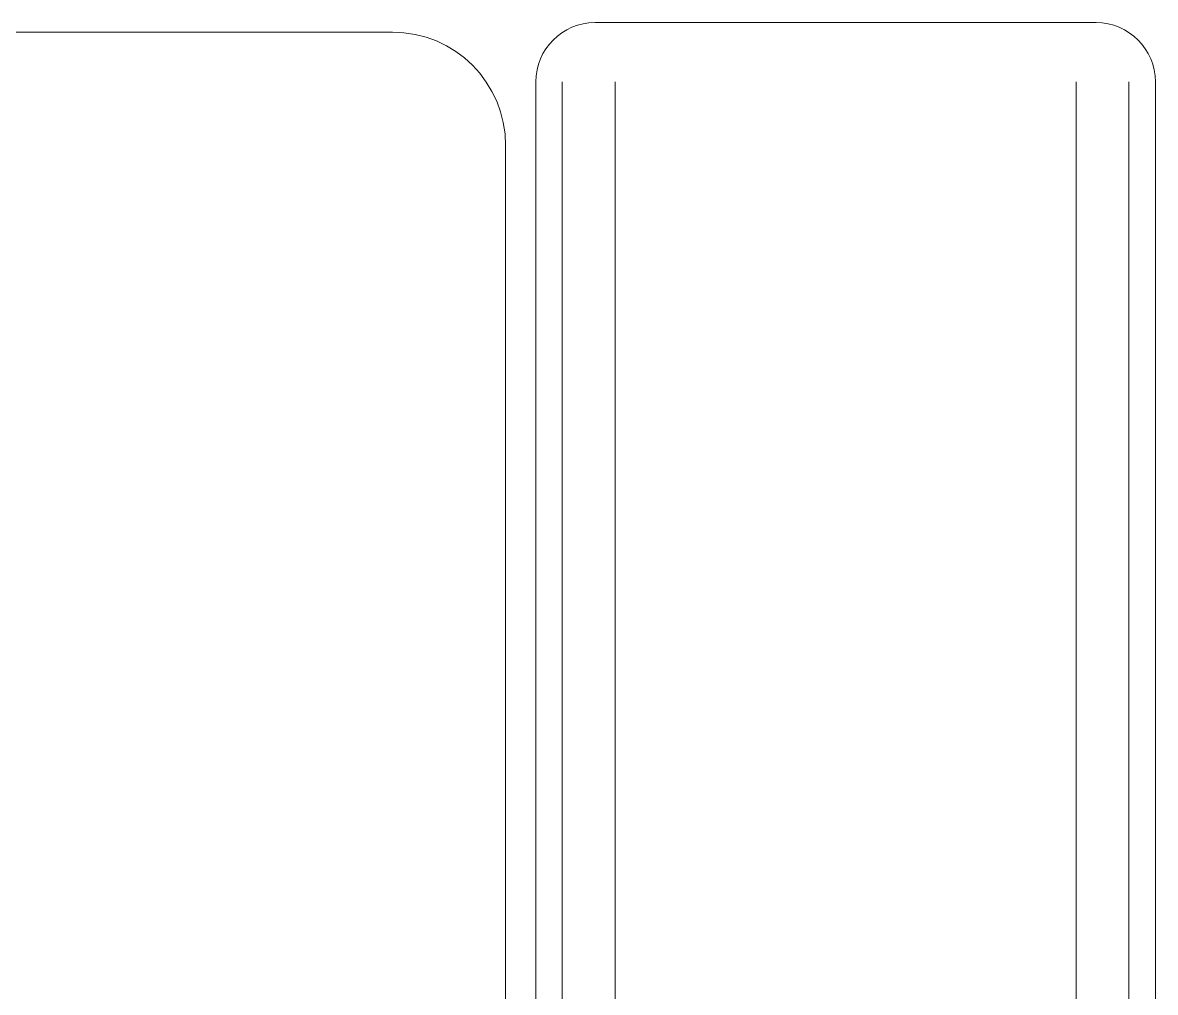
# Model space of a CAD drawing. Header units: millimetres. Extents: x -160614 to 59925, y -157025 to 0.
# Drawn here: x -60566 to -60312.6, y -99718 to -99501 of the extents above; entities that cross this region are included whole.
import ezdxf

# ---------------------------------------------------------------- set-up
doc = ezdxf.new("R2010")
doc.units = ezdxf.units.MM
doc.header["$LTSCALE"] = 8
doc.layers.add('72_EGR_EQP_TAG', color=9, linetype='Continuous', lineweight=5)
doc.layers.add('LOADING', color=9, linetype='Continuous', lineweight=5)
doc.layers.add('TME-NON MEDICAL FURNITURE', color=9, linetype='Continuous')

# ---------------------------------------------------------------- blocks, each defined once
blk = doc.blocks.new('GF21008-P')
at = {"layer": 'LOADING'}
for p, q in [((0.68432, -0.20374), (0.79645, -0.20374)), ((0.02235, -0.20585), (0.63897, -0.20585)), ((0.67107, -0.77123), (0.67107, -0.21699)), ((0.67698, -0.77123), (0.67698, -0.21699)), ((0.6888, -0.77123), (0.6888, -0.21699)), ((0.79197, -0.76339), (0.79197, -0.21699)), ((0.80379, -0.76339), (0.80379, -0.21699)), ((0.8097, -0.76339), (0.8097, -0.21699)), ((0.66431, -0.74126), (0.66431, -0.23119))]:
    blk.add_line(p, q, dxfattribs=at)
for centre, radius, start, end in [((0.68432, -0.21699), 0.01325, 90, 180), ((0.79645, -0.21699), 0.01325, 0, 90), ((0.63897, -0.23119), 0.02534, 0, 90)]:
    blk.add_arc(centre, radius, start, end, dxfattribs=at)
blk = doc.blocks.new('1stF')
at = {"layer": 'TME-NON MEDICAL FURNITURE', "color": 9, "xscale": 1000, "yscale": 1000, "zscale": 1000}
blk.add_blockref('GF21008-P', (-61122.27, -99297.3), dxfattribs=at)

msp = doc.modelspace()

# ---------------------------------------------------------------- block references
at = {"layer": '72_EGR_EQP_TAG'}
msp.add_blockref('1stF', (0, 0), dxfattribs=at)

doc.saveas('drawing.dxf')
